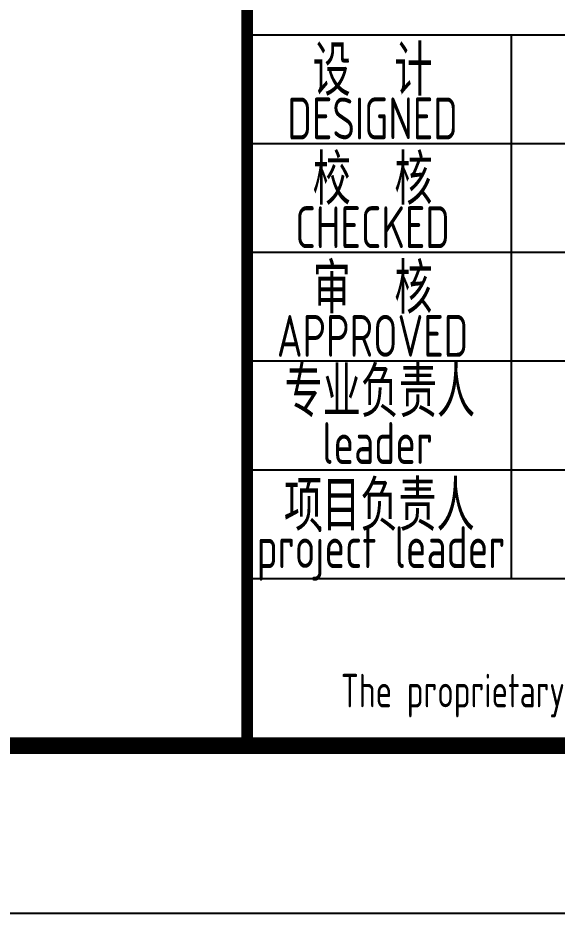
# Model space of a CAD drawing. Extents: x 6128144 to 12201635, y -1670122 to -706096.
# Drawn here: x 6268826 to 6270438, y -753340 to -750664 of the extents above; entities that cross this region are included whole.
import ezdxf
from ezdxf.enums import TextEntityAlignment as Align

# ---------------------------------------------------------------- set-up
doc = ezdxf.new("R2010")
doc.units = 0
doc.header["$LTSCALE"] = 1000
doc.header["$MEASUREMENT"] = 0
doc.layers.get('0').update_dxf_attribs({"linetype": 'CONTINUOUS'})
doc.layers.add('PUB_TITLE', color=4, linetype='CONTINUOUS')
doc.styles.add('AHD', font='sceie.shx', dxfattribs={"width": 0.7, "bigfont": 'sceic.shx'})

msp = doc.modelspace()

# ---------------------------------------------------------------- linework, layer by layer
for p, q in [((6269511.2, -750714.6), (6275011.2, -750714.6)), ((6270301.2, -752339.6), (6270301.2, -750714.6)), ((6270301.2, -752339.6), (6270301.2, -750714.6)), ((6270301.2, -752339.6), (6270301.2, -750714.6)), ((6269511.2, -751039.6), (6272261.2, -751039.6)), ((6269511.2, -751364.6), (6272261.2, -751364.6)), ((6269511.2, -751689.6), (6272261.2, -751689.6)), ((6269511.2, -752014.6), (6272261.2, -752014.6)), ((6269511.2, -752339.6), (6278511.2, -752339.6)), ((6269511.2, -752839.6), (6278511.2, -752839.6))]:
    msp.add_line(p, q)
at = {"const_width": 35}
msp.add_lwpolyline([(6269511.2, -749839.6), (6269511.2, -752839.6)], dxfattribs=at)
at = {"layer": 'PUB_TITLE', "color": 4}
msp.add_lwpolyline([(6236961.2, -753339.6), (6279011.2, -753339.6), (6279011.2, -723639.6), (6236961.2, -723639.6)], close=True, dxfattribs=at)
at = {"layer": 'PUB_TITLE', "color": 4, "const_width": 50}
msp.add_lwpolyline([(6238211.2, -752839.6), (6278511.2, -752839.6), (6278511.2, -724139.6), (6238211.2, -724139.6)], close=True, dxfattribs=at)

# ---------------------------------------------------------------- texts
at = {"style": 'AHD', "width": 0.8}
for s, height, p in [('设  计', 150, (6269886.2, -750814.6)), ('设  计', 150, (6269886.2, -750814.6)), ('DESIGNED', 125, (6269886.2, -750964.6)), ('DESIGNED', 125, (6269886.2, -750964.6)), ('校  核', 150, (6269886.2, -751139.6)), ('校  核', 150, (6269886.2, -751139.6)), ('CHECKED', 125, (6269886.2, -751289.6)), ('CHECKED', 125, (6269886.2, -751289.6)), ('审  核', 150, (6269886.2, -751464.6)), ('审  核', 150, (6269886.2, -751464.6)), ('APPROVED', 125, (6269886.2, -751614.6)), ('APPROVED', 125, (6269886.2, -751614.6)), ('专业负责人', 150, (6269907.7, -751774.6)), ('leader', 125, (6269901.2, -751934.6)), ('项目负责人', 150, (6269906.2, -752114.6)), ('project leader', 125, (6269911.2, -752264.6)), ('The proprietary right of this document belongs to Anhui Huadong Chemical And Medical Engineering  Co.,Ltd.  and any replication or transfer to the 3rd. side is forbidden without its permission. ', 100, (6274007.4, -752689.6))]:
    msp.add_text(s, height=height, dxfattribs=at).set_placement(p, align=Align.MIDDLE)

doc.saveas('drawing.dxf')
